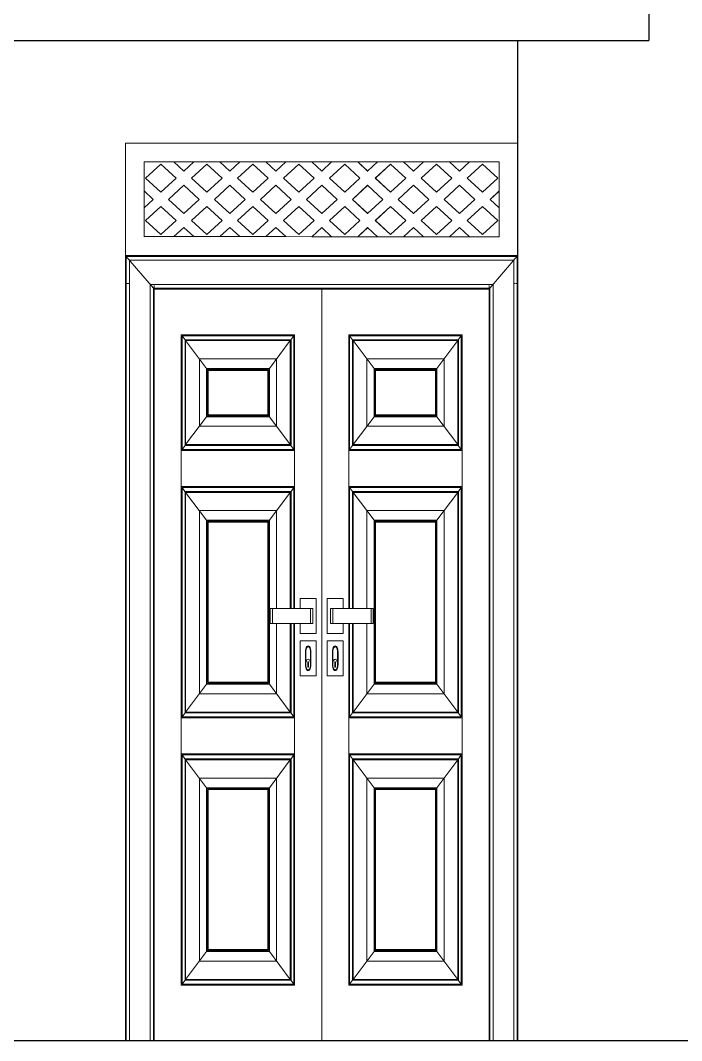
# Model space of a CAD drawing. Header units: inches. Extents: x -5096374 to -5070857, y -3259973 to -3243900.
# Drawn here: x -5074351.1 to -5074280.4, y -3259402.1 to -3259293 of the extents above; entities that cross this region are included whole.
import ezdxf

# ---------------------------------------------------------------- set-up
doc = ezdxf.new("R2010")
doc.units = ezdxf.units.IN
doc.header["$LTSCALE"] = 2
doc.header["$MEASUREMENT"] = 0
doc.layers.get('0').update_dxf_attribs({"linetype": 'CONTINUOUS'})
doc.layers.add('F-FURNITURE', color=30, linetype='CONTINUOUS', lineweight=13)
doc.layers.add('HACTH', color=253, linetype='CONTINUOUS', lineweight=5)

msp = doc.modelspace()

# ---------------------------------------------------------------- linework, layer by layer
at = {"ltscale": 0.5}
for p, q in [((-5074283.86, -3259290.1), (-5074283.86, -3259295.1)), ((-5074426.86, -3259295.1), (-5074283.86, -3259295.1)), ((-5074297.86, -3259402.1), (-5074297.86, -3259295.1)), ((-5074426.86, -3259402.1), (-5074135.74, -3259402.1))]:
    msp.add_line(p, q, dxfattribs=at)
at = {"layer": 'F-FURNITURE'}
for p, q in [((-5074339.86, -3259402.1), (-5074339.86, -3259306.1)), ((-5074339.86, -3259306.1), (-5074297.86, -3259306.1)), ((-5074337.86, -3259311.2), (-5074337.86, -3259308.1)), ((-5074337.86, -3259308.1), (-5074334.68, -3259308.1)), ((-5074337.71, -3259309.83), (-5074336.07, -3259308.32)), ((-5074337.7, -3259309.83), (-5074336.06, -3259308.33)), ((-5074336.07, -3259308.32), (-5074334.43, -3259309.83)), ((-5074333.61, -3259309.08), (-5074334.68, -3259308.1)), ((-5074334.68, -3259308.1), (-5074334.67, -3259308.1)), ((-5074333.61, -3259309.07), (-5074334.67, -3259308.1)), ((-5074332.54, -3259308.1), (-5074334.67, -3259308.1)), ((-5074332.54, -3259308.1), (-5074333.61, -3259309.08)), ((-5074332.79, -3259309.83), (-5074331.15, -3259308.32)), ((-5074332.78, -3259309.83), (-5074331.15, -3259308.33)), ((-5074332.54, -3259308.1), (-5074329.76, -3259308.1)), ((-5074331.15, -3259308.32), (-5074329.51, -3259309.83)), ((-5074328.69, -3259309.08), (-5074329.76, -3259308.1)), ((-5074329.76, -3259308.1), (-5074329.75, -3259308.1)), ((-5074328.69, -3259309.08), (-5074329.75, -3259308.1)), ((-5074327.63, -3259308.1), (-5074329.75, -3259308.1)), ((-5074327.63, -3259308.1), (-5074328.69, -3259309.08)), ((-5074327.87, -3259309.83), (-5074326.24, -3259308.32)), ((-5074327.87, -3259309.83), (-5074326.23, -3259308.33)), ((-5074327.63, -3259308.1), (-5074324.84, -3259308.1)), ((-5074326.24, -3259308.32), (-5074324.6, -3259309.83)), ((-5074323.78, -3259309.08), (-5074324.84, -3259308.1)), ((-5074323.78, -3259309.08), (-5074324.84, -3259308.1)), ((-5074324.84, -3259308.1), (-5074324.84, -3259308.1)), ((-5074322.71, -3259308.1), (-5074324.84, -3259308.1)), ((-5074322.71, -3259308.1), (-5074323.78, -3259309.08)), ((-5074322.96, -3259309.83), (-5074321.32, -3259308.32)), ((-5074322.95, -3259309.83), (-5074321.32, -3259308.33)), ((-5074322.71, -3259308.1), (-5074319.93, -3259308.1)), ((-5074321.32, -3259308.32), (-5074319.68, -3259309.83)), ((-5074318.86, -3259309.08), (-5074319.93, -3259308.1)), ((-5074319.93, -3259308.1), (-5074319.92, -3259308.1)), ((-5074318.86, -3259309.08), (-5074319.92, -3259308.1)), ((-5074317.8, -3259308.1), (-5074319.92, -3259308.1)), ((-5074317.8, -3259308.1), (-5074318.86, -3259309.08)), ((-5074318.04, -3259309.83), (-5074316.4, -3259308.32)), ((-5074318.04, -3259309.83), (-5074316.4, -3259308.33)), ((-5074317.8, -3259308.1), (-5074315.01, -3259308.1)), ((-5074316.4, -3259308.32), (-5074314.77, -3259309.83)), ((-5074313.95, -3259309.08), (-5074315.01, -3259308.1)), ((-5074315.01, -3259308.1), (-5074315.01, -3259308.1)), ((-5074313.94, -3259309.08), (-5074315.01, -3259308.1)), ((-5074312.88, -3259308.1), (-5074315.01, -3259308.1)), ((-5074312.88, -3259308.1), (-5074313.95, -3259309.08)), ((-5074313.13, -3259309.83), (-5074311.49, -3259308.32)), ((-5074313.12, -3259309.83), (-5074311.49, -3259308.33)), ((-5074312.88, -3259308.1), (-5074310.1, -3259308.1)), ((-5074311.49, -3259308.32), (-5074309.85, -3259309.83)), ((-5074309.03, -3259309.08), (-5074310.1, -3259308.1)), ((-5074310.1, -3259308.1), (-5074310.09, -3259308.1)), ((-5074309.03, -3259309.08), (-5074310.09, -3259308.1)), ((-5074307.96, -3259308.1), (-5074310.09, -3259308.1)), ((-5074307.96, -3259308.1), (-5074309.03, -3259309.08)), ((-5074308.21, -3259309.83), (-5074306.57, -3259308.32)), ((-5074308.21, -3259309.83), (-5074306.57, -3259308.33)), ((-5074307.96, -3259308.1), (-5074305.18, -3259308.1)), ((-5074306.57, -3259308.32), (-5074304.93, -3259309.83)), ((-5074304.11, -3259309.08), (-5074305.18, -3259308.1)), ((-5074305.18, -3259308.1), (-5074305.17, -3259308.1)), ((-5074304.11, -3259309.08), (-5074305.17, -3259308.1)), ((-5074303.05, -3259308.1), (-5074305.17, -3259308.1)), ((-5074303.05, -3259308.1), (-5074304.11, -3259309.08)), ((-5074303.29, -3259309.83), (-5074301.66, -3259308.33)), ((-5074303.29, -3259309.83), (-5074301.65, -3259308.33)), ((-5074303.05, -3259308.1), (-5074303.04, -3259308.1)), ((-5074303.04, -3259308.1), (-5074299.86, -3259308.1)), ((-5074299.86, -3259308.1), (-5074303.04, -3259308.1)), ((-5074301.66, -3259308.33), (-5074300.02, -3259309.83)), ((-5074299.86, -3259308.1), (-5074299.86, -3259311.2)), ((-5074299.86, -3259308.1), (-5074299.86, -3259308.1)), ((-5074336.07, -3259311.34), (-5074337.71, -3259309.83)), ((-5074337.71, -3259309.83), (-5074337.7, -3259309.83)), ((-5074336.07, -3259311.34), (-5074337.7, -3259309.83)), ((-5074334.43, -3259309.83), (-5074336.07, -3259311.34)), ((-5074335.25, -3259312.1), (-5074333.61, -3259310.59)), ((-5074335.24, -3259312.1), (-5074333.61, -3259310.59)), ((-5074333.61, -3259310.59), (-5074331.97, -3259312.1)), ((-5074331.15, -3259311.34), (-5074332.79, -3259309.83)), ((-5074332.79, -3259309.83), (-5074332.78, -3259309.83)), ((-5074331.15, -3259311.34), (-5074332.78, -3259309.83)), ((-5074329.51, -3259309.83), (-5074331.15, -3259311.34)), ((-5074330.33, -3259312.1), (-5074328.69, -3259310.59)), ((-5074330.33, -3259312.1), (-5074328.69, -3259310.59)), ((-5074328.69, -3259310.59), (-5074327.06, -3259312.1)), ((-5074326.24, -3259311.34), (-5074327.87, -3259309.83)), ((-5074326.23, -3259311.34), (-5074327.87, -3259309.83)), ((-5074327.87, -3259309.83), (-5074327.87, -3259309.83)), ((-5074324.6, -3259309.83), (-5074326.24, -3259311.34)), ((-5074325.42, -3259312.1), (-5074323.78, -3259310.59)), ((-5074325.41, -3259312.1), (-5074323.78, -3259310.59)), ((-5074323.78, -3259310.59), (-5074322.14, -3259312.1)), ((-5074321.32, -3259311.34), (-5074322.96, -3259309.83)), ((-5074322.96, -3259309.83), (-5074322.95, -3259309.83)), ((-5074321.32, -3259311.34), (-5074322.95, -3259309.83)), ((-5074319.68, -3259309.83), (-5074321.32, -3259311.34)), ((-5074320.5, -3259312.1), (-5074318.86, -3259310.59)), ((-5074320.5, -3259312.1), (-5074318.86, -3259310.59)), ((-5074318.86, -3259310.59), (-5074317.22, -3259312.1)), ((-5074316.4, -3259311.34), (-5074318.04, -3259309.83)), ((-5074316.4, -3259311.34), (-5074318.04, -3259309.83)), ((-5074318.04, -3259309.83), (-5074318.04, -3259309.83)), ((-5074314.77, -3259309.83), (-5074316.4, -3259311.34)), ((-5074315.58, -3259312.1), (-5074313.95, -3259310.59)), ((-5074315.58, -3259312.1), (-5074313.94, -3259310.59)), ((-5074313.95, -3259310.59), (-5074312.31, -3259312.1)), ((-5074311.49, -3259311.34), (-5074313.13, -3259309.83)), ((-5074313.13, -3259309.83), (-5074313.12, -3259309.83)), ((-5074311.49, -3259311.34), (-5074313.12, -3259309.83)), ((-5074309.85, -3259309.83), (-5074311.49, -3259311.34)), ((-5074310.67, -3259312.1), (-5074309.03, -3259310.59)), ((-5074310.66, -3259312.1), (-5074309.03, -3259310.59)), ((-5074309.03, -3259310.59), (-5074307.39, -3259312.1)), ((-5074306.57, -3259311.34), (-5074308.21, -3259309.83)), ((-5074308.21, -3259309.83), (-5074308.21, -3259309.83)), ((-5074306.57, -3259311.34), (-5074308.21, -3259309.83)), ((-5074304.93, -3259309.83), (-5074306.57, -3259311.34)), ((-5074305.75, -3259312.1), (-5074304.11, -3259310.59)), ((-5074305.75, -3259312.1), (-5074304.11, -3259310.59)), ((-5074304.11, -3259310.59), (-5074302.48, -3259312.1)), ((-5074301.66, -3259311.34), (-5074303.29, -3259309.83)), ((-5074303.29, -3259309.83), (-5074303.29, -3259309.83)), ((-5074301.65, -3259311.34), (-5074303.29, -3259309.83)), ((-5074300.02, -3259309.83), (-5074301.66, -3259311.34)), ((-5074337.86, -3259316.09), (-5074337.86, -3259311.2)), ((-5074337.86, -3259311.2), (-5074336.89, -3259312.1)), ((-5074337.84, -3259311.22), (-5074337.84, -3259312.97)), ((-5074300.84, -3259312.1), (-5074299.86, -3259311.2)), ((-5074300.83, -3259312.1), (-5074299.86, -3259311.21)), ((-5074299.86, -3259311.21), (-5074299.86, -3259311.2)), ((-5074299.86, -3259312.99), (-5074299.86, -3259311.21)), ((-5074336.89, -3259312.1), (-5074337.86, -3259312.99)), ((-5074337.71, -3259314.36), (-5074336.07, -3259312.85)), ((-5074337.7, -3259314.36), (-5074336.07, -3259312.85)), ((-5074336.07, -3259312.85), (-5074334.43, -3259314.36)), ((-5074333.61, -3259313.6), (-5074335.25, -3259312.1)), ((-5074335.25, -3259312.1), (-5074335.24, -3259312.1)), ((-5074333.61, -3259313.6), (-5074335.24, -3259312.1)), ((-5074331.97, -3259312.1), (-5074333.61, -3259313.6)), ((-5074332.79, -3259314.36), (-5074331.15, -3259312.85)), ((-5074332.79, -3259314.36), (-5074331.15, -3259312.85)), ((-5074331.15, -3259312.85), (-5074329.51, -3259314.36)), ((-5074328.69, -3259313.6), (-5074330.33, -3259312.1)), ((-5074330.33, -3259312.1), (-5074330.33, -3259312.1)), ((-5074328.69, -3259313.6), (-5074330.33, -3259312.1)), ((-5074327.06, -3259312.1), (-5074328.69, -3259313.6)), ((-5074327.87, -3259314.36), (-5074326.24, -3259312.85)), ((-5074327.87, -3259314.36), (-5074326.23, -3259312.85)), ((-5074326.24, -3259312.85), (-5074324.6, -3259314.36)), ((-5074323.78, -3259313.6), (-5074325.42, -3259312.1)), ((-5074325.42, -3259312.1), (-5074325.41, -3259312.1)), ((-5074323.78, -3259313.6), (-5074325.41, -3259312.1)), ((-5074322.14, -3259312.1), (-5074323.78, -3259313.6)), ((-5074322.96, -3259314.36), (-5074321.32, -3259312.85)), ((-5074322.95, -3259314.36), (-5074321.32, -3259312.85)), ((-5074321.32, -3259312.85), (-5074319.68, -3259314.36)), ((-5074318.86, -3259313.61), (-5074320.5, -3259312.1)), ((-5074320.5, -3259312.1), (-5074320.5, -3259312.1)), ((-5074318.86, -3259313.6), (-5074320.5, -3259312.1)), ((-5074317.22, -3259312.1), (-5074318.86, -3259313.61)), ((-5074318.04, -3259314.36), (-5074316.4, -3259312.85)), ((-5074318.04, -3259314.36), (-5074316.4, -3259312.85)), ((-5074316.4, -3259312.85), (-5074314.77, -3259314.36)), ((-5074313.95, -3259313.61), (-5074315.58, -3259312.1)), ((-5074315.58, -3259312.1), (-5074315.58, -3259312.1)), ((-5074313.94, -3259313.6), (-5074315.58, -3259312.1)), ((-5074312.31, -3259312.1), (-5074313.95, -3259313.61)), ((-5074313.13, -3259314.36), (-5074311.49, -3259312.85)), ((-5074313.12, -3259314.36), (-5074311.49, -3259312.85)), ((-5074311.49, -3259312.85), (-5074309.85, -3259314.36)), ((-5074309.03, -3259313.61), (-5074310.67, -3259312.1)), ((-5074310.67, -3259312.1), (-5074310.66, -3259312.1)), ((-5074309.03, -3259313.6), (-5074310.66, -3259312.1)), ((-5074307.39, -3259312.1), (-5074309.03, -3259313.61)), ((-5074308.21, -3259314.36), (-5074306.57, -3259312.85)), ((-5074308.21, -3259314.36), (-5074306.57, -3259312.85)), ((-5074306.57, -3259312.85), (-5074304.93, -3259314.36)), ((-5074304.11, -3259313.61), (-5074305.75, -3259312.1)), ((-5074305.75, -3259312.1), (-5074305.75, -3259312.1)), ((-5074304.11, -3259313.6), (-5074305.75, -3259312.1)), ((-5074302.48, -3259312.1), (-5074304.11, -3259313.61)), ((-5074303.3, -3259314.36), (-5074301.66, -3259312.85)), ((-5074303.29, -3259314.36), (-5074301.65, -3259312.85)), ((-5074301.66, -3259312.85), (-5074300.02, -3259314.36)), ((-5074299.86, -3259312.99), (-5074300.84, -3259312.1)), ((-5074300.84, -3259312.1), (-5074300.83, -3259312.1)), ((-5074299.86, -3259312.99), (-5074300.83, -3259312.1)), ((-5074299.86, -3259312.99), (-5074299.86, -3259316.1)), ((-5074299.86, -3259312.99), (-5074299.86, -3259312.99)), ((-5074336.07, -3259315.87), (-5074337.71, -3259314.36)), ((-5074337.71, -3259314.36), (-5074337.7, -3259314.36)), ((-5074336.07, -3259315.86), (-5074337.7, -3259314.36)), ((-5074334.43, -3259314.36), (-5074336.07, -3259315.87)), ((-5074334.68, -3259316.09), (-5074333.61, -3259315.11)), ((-5074334.67, -3259316.09), (-5074333.61, -3259315.12)), ((-5074333.61, -3259315.11), (-5074332.54, -3259316.09)), ((-5074331.15, -3259315.87), (-5074332.79, -3259314.36)), ((-5074332.79, -3259314.36), (-5074332.79, -3259314.36)), ((-5074331.15, -3259315.86), (-5074332.79, -3259314.36)), ((-5074329.51, -3259314.36), (-5074331.15, -3259315.87)), ((-5074329.76, -3259316.09), (-5074328.69, -3259315.11)), ((-5074329.75, -3259316.09), (-5074328.69, -3259315.12)), ((-5074328.69, -3259315.11), (-5074327.63, -3259316.09)), ((-5074326.24, -3259315.87), (-5074327.87, -3259314.36)), ((-5074326.23, -3259315.87), (-5074327.87, -3259314.36)), ((-5074327.87, -3259314.36), (-5074327.87, -3259314.36)), ((-5074324.6, -3259314.36), (-5074326.24, -3259315.87)), ((-5074324.84, -3259316.09), (-5074323.78, -3259315.11)), ((-5074324.84, -3259316.09), (-5074323.78, -3259315.12)), ((-5074323.78, -3259315.11), (-5074322.71, -3259316.09)), ((-5074321.32, -3259315.87), (-5074322.96, -3259314.36)), ((-5074322.96, -3259314.36), (-5074322.95, -3259314.36)), ((-5074321.32, -3259315.87), (-5074322.95, -3259314.36)), ((-5074319.68, -3259314.36), (-5074321.32, -3259315.87)), ((-5074319.93, -3259316.1), (-5074318.86, -3259315.11)), ((-5074319.92, -3259316.1), (-5074318.86, -3259315.12)), ((-5074318.86, -3259315.11), (-5074317.8, -3259316.1)), ((-5074316.4, -3259315.87), (-5074318.04, -3259314.36)), ((-5074318.04, -3259314.36), (-5074318.04, -3259314.36)), ((-5074316.4, -3259315.87), (-5074318.04, -3259314.36)), ((-5074314.77, -3259314.36), (-5074316.4, -3259315.87)), ((-5074315.01, -3259316.1), (-5074313.95, -3259315.11)), ((-5074315.01, -3259316.1), (-5074313.94, -3259315.12)), ((-5074313.95, -3259315.11), (-5074312.88, -3259316.1)), ((-5074311.49, -3259315.87), (-5074313.13, -3259314.36)), ((-5074313.13, -3259314.36), (-5074313.12, -3259314.36)), ((-5074311.49, -3259315.87), (-5074313.12, -3259314.36)), ((-5074309.85, -3259314.36), (-5074311.49, -3259315.87)), ((-5074310.1, -3259316.1), (-5074309.03, -3259315.11)), ((-5074310.09, -3259316.1), (-5074309.03, -3259315.12)), ((-5074309.03, -3259315.11), (-5074307.97, -3259316.1)), ((-5074306.57, -3259315.87), (-5074308.21, -3259314.36)), ((-5074306.57, -3259315.87), (-5074308.21, -3259314.36)), ((-5074308.21, -3259314.36), (-5074308.21, -3259314.36)), ((-5074304.93, -3259314.36), (-5074306.57, -3259315.87)), ((-5074305.18, -3259316.1), (-5074304.11, -3259315.11)), ((-5074305.17, -3259316.1), (-5074304.11, -3259315.12)), ((-5074304.11, -3259315.11), (-5074303.05, -3259316.1)), ((-5074301.66, -3259315.87), (-5074303.3, -3259314.36)), ((-5074303.3, -3259314.36), (-5074303.29, -3259314.36)), ((-5074301.65, -3259315.87), (-5074303.29, -3259314.36)), ((-5074300.02, -3259314.36), (-5074301.66, -3259315.87)), ((-5074337.86, -3259316.09), (-5074337.86, -3259316.1)), ((-5074334.68, -3259316.09), (-5074337.86, -3259316.09)), ((-5074337.86, -3259316.1), (-5074337.84, -3259316.1)), ((-5074337.84, -3259316.09), (-5074337.84, -3259316.1)), ((-5074337.84, -3259316.1), (-5074334.68, -3259316.09)), ((-5074334.68, -3259316.09), (-5074334.67, -3259316.09)), ((-5074334.67, -3259316.09), (-5074332.54, -3259316.09)), ((-5074329.76, -3259316.09), (-5074332.54, -3259316.09)), ((-5074329.76, -3259316.09), (-5074329.75, -3259316.09)), ((-5074329.75, -3259316.09), (-5074327.63, -3259316.09)), ((-5074324.84, -3259316.09), (-5074327.63, -3259316.09)), ((-5074324.84, -3259316.09), (-5074324.84, -3259316.09)), ((-5074324.84, -3259316.09), (-5074322.71, -3259316.09)), ((-5074319.93, -3259316.1), (-5074322.71, -3259316.09)), ((-5074319.92, -3259316.1), (-5074319.93, -3259316.1)), ((-5074319.92, -3259316.1), (-5074317.8, -3259316.1)), ((-5074315.01, -3259316.1), (-5074317.8, -3259316.1)), ((-5074315.01, -3259316.1), (-5074315.01, -3259316.1)), ((-5074315.01, -3259316.1), (-5074312.88, -3259316.1)), ((-5074310.1, -3259316.1), (-5074312.88, -3259316.1)), ((-5074310.1, -3259316.1), (-5074310.09, -3259316.1)), ((-5074310.09, -3259316.1), (-5074307.97, -3259316.1)), ((-5074305.18, -3259316.1), (-5074307.97, -3259316.1)), ((-5074305.17, -3259316.1), (-5074305.18, -3259316.1)), ((-5074305.17, -3259316.1), (-5074303.05, -3259316.1)), ((-5074299.86, -3259316.1), (-5074303.05, -3259316.1)), ((-5074339.86, -3259318.1), (-5074297.86, -3259318.1)), ((-5074339.8, -3259402.1), (-5074339.8, -3259318.17)), ((-5074339.8, -3259318.17), (-5074297.93, -3259318.17)), ((-5074339.8, -3259318.17), (-5074336.86, -3259321.6)), ((-5074339.78, -3259318.2), (-5074297.95, -3259318.2)), ((-5074339.78, -3259321.1), (-5074339.78, -3259318.2)), ((-5074297.93, -3259318.17), (-5074300.86, -3259321.6)), ((-5074297.95, -3259318.2), (-5074297.95, -3259402.1)), ((-5074297.93, -3259318.17), (-5074297.93, -3259402.1)), ((-5074339.43, -3259402.1), (-5074339.43, -3259318.6)), ((-5074339.43, -3259318.6), (-5074298.29, -3259318.6)), ((-5074298.29, -3259318.6), (-5074298.29, -3259402.1)), ((-5074339.78, -3259321.1), (-5074339.72, -3259321.1)), ((-5074339.78, -3259402.1), (-5074339.78, -3259321.1)), ((-5074339.68, -3259321.1), (-5074339.63, -3259321.1)), ((-5074339.59, -3259321.1), (-5074339.48, -3259321.1)), ((-5074337.21, -3259402.1), (-5074337.21, -3259321.2)), ((-5074337.21, -3259321.2), (-5074300.52, -3259321.2)), ((-5074336.86, -3259402.1), (-5074336.86, -3259321.6)), ((-5074336.86, -3259321.6), (-5074300.86, -3259321.6)), ((-5074336.78, -3259321.2), (-5074336.78, -3259321.25)), ((-5074336.78, -3259321.3), (-5074336.78, -3259321.35)), ((-5074336.78, -3259321.4), (-5074336.78, -3259321.48)), ((-5074336.78, -3259321.51), (-5074336.78, -3259321.6)), ((-5074336.78, -3259402.1), (-5074336.78, -3259321.7)), ((-5074336.78, -3259321.7), (-5074300.95, -3259321.7)), ((-5074318.86, -3259402.1), (-5074318.86, -3259321.7)), ((-5074300.95, -3259321.2), (-5074300.95, -3259321.25)), ((-5074300.95, -3259321.3), (-5074300.95, -3259321.35)), ((-5074300.95, -3259321.4), (-5074300.95, -3259321.48)), ((-5074300.95, -3259321.51), (-5074300.95, -3259321.6)), ((-5074300.95, -3259321.7), (-5074300.95, -3259402.1)), ((-5074300.86, -3259321.6), (-5074300.86, -3259402.1)), ((-5074300.52, -3259321.2), (-5074300.52, -3259402.1)), ((-5074298.29, -3259321.1), (-5074298.19, -3259321.1)), ((-5074298.14, -3259321.1), (-5074298.09, -3259321.1)), ((-5074298.04, -3259321.1), (-5074297.97, -3259321.1)), ((-5074333.88, -3259367.57), (-5074333.88, -3259326.59)), ((-5074321.76, -3259326.59), (-5074333.88, -3259326.59)), ((-5074333.8, -3259338.86), (-5074333.8, -3259326.7)), ((-5074333.8, -3259326.7), (-5074321.84, -3259326.7)), ((-5074333.8, -3259326.7), (-5074333.47, -3259327.14)), ((-5074333.47, -3259338.42), (-5074333.47, -3259327.14)), ((-5074333.47, -3259327.14), (-5074322.17, -3259327.14)), ((-5074333.42, -3259338.34), (-5074333.42, -3259327.21)), ((-5074333.42, -3259327.21), (-5074322.22, -3259327.21)), ((-5074331.18, -3259330.2), (-5074333.42, -3259327.21)), ((-5074322.22, -3259327.21), (-5074324.46, -3259330.2)), ((-5074322.22, -3259327.21), (-5074322.22, -3259338.34)), ((-5074322.17, -3259327.14), (-5074321.84, -3259326.7)), ((-5074322.17, -3259327.14), (-5074322.17, -3259338.42)), ((-5074322.14, -3259327.11), (-5074322.14, -3259338.45)), ((-5074321.84, -3259326.7), (-5074321.84, -3259338.86)), ((-5074321.76, -3259326.59), (-5074321.76, -3259355.87)), ((-5074315.97, -3259355.87), (-5074315.97, -3259326.59)), ((-5074303.84, -3259326.59), (-5074315.97, -3259326.59)), ((-5074315.89, -3259338.86), (-5074315.89, -3259326.7)), ((-5074315.89, -3259326.7), (-5074303.92, -3259326.7)), ((-5074315.89, -3259326.7), (-5074315.56, -3259327.14)), ((-5074315.56, -3259338.42), (-5074315.56, -3259327.14)), ((-5074315.56, -3259327.14), (-5074304.25, -3259327.14)), ((-5074315.5, -3259338.34), (-5074315.5, -3259327.21)), ((-5074315.5, -3259327.21), (-5074304.31, -3259327.21)), ((-5074313.26, -3259330.2), (-5074315.5, -3259327.21)), ((-5074304.31, -3259327.21), (-5074306.55, -3259330.2)), ((-5074304.31, -3259327.21), (-5074304.31, -3259338.34)), ((-5074304.25, -3259327.14), (-5074303.92, -3259326.7)), ((-5074304.25, -3259327.14), (-5074304.25, -3259338.42)), ((-5074304.23, -3259327.11), (-5074304.23, -3259338.45)), ((-5074303.92, -3259326.7), (-5074303.92, -3259338.86)), ((-5074303.84, -3259326.59), (-5074303.84, -3259367.57)), ((-5074323.69, -3259329.17), (-5074331.95, -3259329.17)), ((-5074331.95, -3259329.17), (-5074331.95, -3259336.38)), ((-5074323.69, -3259336.38), (-5074323.69, -3259329.17)), ((-5074305.77, -3259329.17), (-5074314.04, -3259329.17)), ((-5074314.04, -3259329.17), (-5074314.04, -3259336.38)), ((-5074305.77, -3259336.38), (-5074305.77, -3259329.17)), ((-5074324.46, -3259330.2), (-5074331.18, -3259330.2)), ((-5074331.18, -3259330.2), (-5074331.18, -3259335.35)), ((-5074331.1, -3259330.3), (-5074331.1, -3259335.25)), ((-5074324.54, -3259330.3), (-5074331.1, -3259330.3)), ((-5074331.02, -3259330.41), (-5074331.02, -3259335.15)), ((-5074324.61, -3259330.41), (-5074331.02, -3259330.41)), ((-5074324.61, -3259335.15), (-5074324.61, -3259330.41)), ((-5074324.54, -3259335.25), (-5074324.54, -3259330.3)), ((-5074324.46, -3259335.35), (-5074324.46, -3259330.2)), ((-5074306.55, -3259330.2), (-5074313.26, -3259330.2)), ((-5074313.26, -3259330.2), (-5074313.26, -3259335.35)), ((-5074313.19, -3259330.3), (-5074313.19, -3259335.25)), ((-5074306.62, -3259330.3), (-5074313.19, -3259330.3)), ((-5074313.11, -3259330.41), (-5074313.11, -3259335.15)), ((-5074306.7, -3259330.41), (-5074313.11, -3259330.41)), ((-5074306.7, -3259335.15), (-5074306.7, -3259330.41)), ((-5074306.62, -3259335.25), (-5074306.62, -3259330.3)), ((-5074306.55, -3259335.35), (-5074306.55, -3259330.2)), ((-5074333.42, -3259338.34), (-5074331.18, -3259335.35)), ((-5074331.18, -3259335.35), (-5074324.46, -3259335.35)), ((-5074331.1, -3259335.25), (-5074324.54, -3259335.25)), ((-5074331.02, -3259335.15), (-5074324.61, -3259335.15)), ((-5074324.46, -3259335.35), (-5074322.22, -3259338.34)), ((-5074315.5, -3259338.34), (-5074313.26, -3259335.35)), ((-5074313.26, -3259335.35), (-5074306.55, -3259335.35)), ((-5074313.19, -3259335.25), (-5074306.62, -3259335.25)), ((-5074313.11, -3259335.15), (-5074306.7, -3259335.15)), ((-5074306.55, -3259335.35), (-5074304.31, -3259338.34)), ((-5074331.95, -3259336.38), (-5074323.69, -3259336.38)), ((-5074314.04, -3259336.38), (-5074305.77, -3259336.38)), ((-5074321.76, -3259338.96), (-5074333.88, -3259338.96)), ((-5074333.8, -3259338.86), (-5074333.47, -3259338.42)), ((-5074321.84, -3259338.86), (-5074333.8, -3259338.86)), ((-5074322.14, -3259338.45), (-5074333.49, -3259338.45)), ((-5074322.17, -3259338.42), (-5074333.47, -3259338.42)), ((-5074322.22, -3259338.34), (-5074333.42, -3259338.34)), ((-5074321.84, -3259338.86), (-5074322.17, -3259338.42)), ((-5074303.84, -3259338.96), (-5074315.97, -3259338.96)), ((-5074315.89, -3259338.86), (-5074315.56, -3259338.42)), ((-5074303.92, -3259338.86), (-5074315.89, -3259338.86)), ((-5074304.23, -3259338.45), (-5074315.58, -3259338.45)), ((-5074304.25, -3259338.42), (-5074315.56, -3259338.42)), ((-5074304.31, -3259338.34), (-5074315.5, -3259338.34)), ((-5074303.92, -3259338.86), (-5074304.25, -3259338.42)), ((-5074321.76, -3259342.83), (-5074333.88, -3259342.83)), ((-5074333.8, -3259367.46), (-5074333.8, -3259342.93)), ((-5074333.8, -3259342.93), (-5074321.84, -3259342.93)), ((-5074333.8, -3259342.93), (-5074333.49, -3259343.34)), ((-5074333.49, -3259343.34), (-5074322.14, -3259343.34)), ((-5074333.49, -3259343.34), (-5074333.48, -3259343.37)), ((-5074333.48, -3259367.03), (-5074333.48, -3259343.37)), ((-5074333.48, -3259343.37), (-5074322.16, -3259343.37)), ((-5074331.18, -3259346.43), (-5074333.42, -3259343.45)), ((-5074333.42, -3259366.95), (-5074333.42, -3259343.45)), ((-5074333.42, -3259343.45), (-5074322.22, -3259343.45)), ((-5074322.22, -3259343.45), (-5074324.46, -3259346.43)), ((-5074322.22, -3259343.45), (-5074322.22, -3259355.87)), ((-5074322.14, -3259343.34), (-5074322.16, -3259343.37)), ((-5074322.16, -3259343.37), (-5074322.16, -3259355.87)), ((-5074321.84, -3259342.93), (-5074322.14, -3259343.34)), ((-5074322.14, -3259343.34), (-5074322.14, -3259355.87)), ((-5074321.84, -3259342.93), (-5074321.84, -3259355.87)), ((-5074303.84, -3259342.83), (-5074315.97, -3259342.83)), ((-5074315.89, -3259355.87), (-5074315.89, -3259342.93)), ((-5074315.89, -3259342.93), (-5074303.92, -3259342.93)), ((-5074315.89, -3259342.93), (-5074315.58, -3259343.34)), ((-5074315.58, -3259343.34), (-5074304.23, -3259343.34)), ((-5074315.58, -3259343.34), (-5074315.56, -3259343.37)), ((-5074315.56, -3259355.87), (-5074315.56, -3259343.37)), ((-5074315.56, -3259343.37), (-5074304.25, -3259343.37)), ((-5074313.26, -3259346.43), (-5074315.5, -3259343.45)), ((-5074315.5, -3259355.87), (-5074315.5, -3259343.45)), ((-5074315.5, -3259343.45), (-5074304.31, -3259343.45)), ((-5074304.31, -3259343.45), (-5074306.55, -3259346.43)), ((-5074304.31, -3259343.45), (-5074304.31, -3259366.95)), ((-5074304.23, -3259343.34), (-5074304.25, -3259343.37)), ((-5074304.25, -3259343.37), (-5074304.25, -3259367.03)), ((-5074303.92, -3259342.93), (-5074304.23, -3259343.34)), ((-5074304.23, -3259343.34), (-5074304.23, -3259367.05)), ((-5074303.92, -3259342.93), (-5074303.92, -3259367.46)), ((-5074331.95, -3259345.4), (-5074323.69, -3259345.4)), ((-5074331.95, -3259345.4), (-5074331.95, -3259364.99)), ((-5074323.69, -3259345.4), (-5074323.69, -3259355.87)), ((-5074314.04, -3259345.4), (-5074305.77, -3259345.4)), ((-5074314.04, -3259345.4), (-5074314.04, -3259355.87)), ((-5074305.77, -3259345.4), (-5074305.77, -3259364.99)), ((-5074331.18, -3259346.43), (-5074324.46, -3259346.43)), ((-5074331.18, -3259363.96), (-5074331.18, -3259346.43)), ((-5074324.54, -3259346.54), (-5074331.1, -3259346.54)), ((-5074331.1, -3259346.54), (-5074331.1, -3259363.85)), ((-5074324.61, -3259346.64), (-5074331.02, -3259346.64)), ((-5074331.02, -3259346.64), (-5074331.02, -3259363.75)), ((-5074324.61, -3259363.75), (-5074324.61, -3259346.64)), ((-5074324.54, -3259363.85), (-5074324.54, -3259346.54)), ((-5074324.46, -3259346.43), (-5074324.46, -3259363.96)), ((-5074313.26, -3259346.43), (-5074306.55, -3259346.43)), ((-5074313.26, -3259363.96), (-5074313.26, -3259346.43)), ((-5074306.62, -3259346.54), (-5074313.19, -3259346.54)), ((-5074313.19, -3259346.54), (-5074313.19, -3259363.85)), ((-5074306.7, -3259346.64), (-5074313.11, -3259346.64)), ((-5074313.11, -3259346.64), (-5074313.11, -3259363.75)), ((-5074306.7, -3259363.75), (-5074306.7, -3259346.64)), ((-5074306.62, -3259363.85), (-5074306.62, -3259346.54)), ((-5074306.55, -3259346.43), (-5074306.55, -3259363.96)), ((-5074321.16, -3259354.81), (-5074321.16, -3259355.87)), ((-5074319.46, -3259354.81), (-5074321.16, -3259354.81)), ((-5074319.46, -3259354.81), (-5074319.46, -3259358.53)), ((-5074316.56, -3259354.81), (-5074318.27, -3259354.81)), ((-5074318.27, -3259354.81), (-5074318.27, -3259358.53)), ((-5074316.56, -3259354.81), (-5074316.56, -3259355.87)), ((-5074324.38, -3259355.87), (-5074324.38, -3259357.47)), ((-5074324.38, -3259355.87), (-5074319.82, -3259355.87)), ((-5074324.14, -3259355.87), (-5074324.14, -3259357.47)), ((-5074320.07, -3259355.87), (-5074320.07, -3259357.47)), ((-5074319.82, -3259355.87), (-5074319.82, -3259357.47)), ((-5074317.9, -3259355.87), (-5074317.9, -3259357.47)), ((-5074313.34, -3259355.87), (-5074317.9, -3259355.87)), ((-5074317.66, -3259355.87), (-5074317.66, -3259357.47)), ((-5074313.58, -3259355.87), (-5074313.58, -3259357.47)), ((-5074313.34, -3259355.87), (-5074313.34, -3259357.47)), ((-5074324.38, -3259357.47), (-5074319.82, -3259357.47)), ((-5074323.69, -3259357.47), (-5074323.69, -3259364.99)), ((-5074322.22, -3259357.47), (-5074322.22, -3259366.95)), ((-5074322.16, -3259357.47), (-5074322.16, -3259367.03)), ((-5074322.14, -3259357.47), (-5074322.14, -3259367.05)), ((-5074321.84, -3259357.47), (-5074321.84, -3259367.46)), ((-5074321.76, -3259357.47), (-5074321.76, -3259367.57)), ((-5074321.16, -3259357.47), (-5074321.16, -3259358.53)), ((-5074313.34, -3259357.47), (-5074317.9, -3259357.47)), ((-5074316.56, -3259357.47), (-5074316.56, -3259358.53)), ((-5074315.97, -3259367.57), (-5074315.97, -3259357.47)), ((-5074315.89, -3259367.46), (-5074315.89, -3259357.47)), ((-5074315.56, -3259367.03), (-5074315.56, -3259357.47)), ((-5074315.5, -3259366.95), (-5074315.5, -3259357.47)), ((-5074314.04, -3259364.99), (-5074314.04, -3259357.47)), ((-5074321.16, -3259358.53), (-5074319.46, -3259358.53)), ((-5074318.27, -3259358.53), (-5074316.56, -3259358.53)), ((-5074321.16, -3259359.33), (-5074319.46, -3259359.33)), ((-5074321.16, -3259363.06), (-5074321.16, -3259359.33)), ((-5074320.46, -3259359.95), (-5074320.53, -3259360.06)), ((-5074320.39, -3259359.89), (-5074320.46, -3259359.95)), ((-5074320.44, -3259360.04), (-5074320.38, -3259359.98)), ((-5074320.31, -3259359.86), (-5074320.39, -3259359.89)), ((-5074320.38, -3259359.98), (-5074320.31, -3259359.96)), ((-5074320.23, -3259359.89), (-5074320.31, -3259359.86)), ((-5074320.31, -3259359.96), (-5074320.24, -3259359.98)), ((-5074320.24, -3259359.98), (-5074320.18, -3259360.04)), ((-5074320.16, -3259359.95), (-5074320.23, -3259359.89)), ((-5074320.09, -3259360.06), (-5074320.16, -3259359.95)), ((-5074319.46, -3259359.33), (-5074319.46, -3259363.06)), ((-5074318.27, -3259359.33), (-5074318.27, -3259363.06)), ((-5074316.56, -3259359.33), (-5074318.27, -3259359.33)), ((-5074317.63, -3259360.06), (-5074317.57, -3259359.95)), ((-5074317.57, -3259359.95), (-5074317.49, -3259359.89)), ((-5074317.48, -3259359.98), (-5074317.54, -3259360.04)), ((-5074317.49, -3259359.89), (-5074317.41, -3259359.86)), ((-5074317.41, -3259359.96), (-5074317.48, -3259359.98)), ((-5074317.41, -3259359.86), (-5074317.34, -3259359.89)), ((-5074317.35, -3259359.98), (-5074317.41, -3259359.96)), ((-5074317.29, -3259360.04), (-5074317.35, -3259359.98)), ((-5074317.34, -3259359.89), (-5074317.26, -3259359.95)), ((-5074317.26, -3259359.95), (-5074317.2, -3259360.06)), ((-5074316.56, -3259363.06), (-5074316.56, -3259359.33)), ((-5074320.6, -3259360.36), (-5074320.61, -3259360.53)), ((-5074320.61, -3259361.86), (-5074320.61, -3259360.53)), ((-5074320.57, -3259360.2), (-5074320.6, -3259360.36)), ((-5074320.53, -3259360.06), (-5074320.57, -3259360.2)), ((-5074320.57, -3259360.54), (-5074320.56, -3259360.38)), ((-5074320.57, -3259361.85), (-5074320.57, -3259360.54)), ((-5074320.56, -3259360.38), (-5074320.53, -3259360.25)), ((-5074320.53, -3259360.25), (-5074320.49, -3259360.13)), ((-5074320.49, -3259360.13), (-5074320.44, -3259360.04)), ((-5074320.18, -3259360.04), (-5074320.13, -3259360.13)), ((-5074320.13, -3259360.13), (-5074320.09, -3259360.25)), ((-5074320.05, -3259360.2), (-5074320.09, -3259360.06)), ((-5074320.09, -3259360.25), (-5074320.06, -3259360.38)), ((-5074320.06, -3259360.38), (-5074320.05, -3259360.54)), ((-5074320.02, -3259360.36), (-5074320.05, -3259360.2)), ((-5074320.05, -3259360.54), (-5074320.05, -3259361.85)), ((-5074320.01, -3259360.53), (-5074320.02, -3259360.36)), ((-5074320.01, -3259361.86), (-5074320.01, -3259360.53)), ((-5074317.72, -3259360.53), (-5074317.71, -3259360.36)), ((-5074317.72, -3259361.86), (-5074317.72, -3259360.53)), ((-5074317.71, -3259360.36), (-5074317.68, -3259360.2)), ((-5074317.68, -3259360.2), (-5074317.63, -3259360.06)), ((-5074317.66, -3259360.38), (-5074317.67, -3259360.54)), ((-5074317.67, -3259360.54), (-5074317.67, -3259361.85)), ((-5074317.64, -3259360.25), (-5074317.66, -3259360.38)), ((-5074317.6, -3259360.13), (-5074317.64, -3259360.25)), ((-5074317.54, -3259360.04), (-5074317.6, -3259360.13)), ((-5074317.23, -3259360.13), (-5074317.29, -3259360.04)), ((-5074317.19, -3259360.25), (-5074317.23, -3259360.13)), ((-5074317.2, -3259360.06), (-5074317.15, -3259360.2)), ((-5074317.17, -3259360.38), (-5074317.19, -3259360.25)), ((-5074317.16, -3259360.54), (-5074317.17, -3259360.38)), ((-5074317.16, -3259361.85), (-5074317.16, -3259360.54)), ((-5074317.15, -3259360.2), (-5074317.12, -3259360.36)), ((-5074317.12, -3259360.36), (-5074317.11, -3259360.53)), ((-5074317.11, -3259361.86), (-5074317.11, -3259360.53)), ((-5074320.61, -3259361.86), (-5074320.6, -3259362.03)), ((-5074320.6, -3259362.03), (-5074320.57, -3259362.19)), ((-5074320.56, -3259361.72), (-5074320.57, -3259361.85)), ((-5074320.57, -3259361.85), (-5074320.57, -3259361.86)), ((-5074320.57, -3259361.86), (-5074320.57, -3259361.87)), ((-5074320.57, -3259361.87), (-5074320.56, -3259362.01)), ((-5074320.57, -3259362.19), (-5074320.53, -3259362.33)), ((-5074320.54, -3259361.58), (-5074320.56, -3259361.72)), ((-5074320.56, -3259362.01), (-5074320.56, -3259362.01)), ((-5074320.56, -3259362.01), (-5074320.53, -3259362.14)), ((-5074320.5, -3259361.46), (-5074320.54, -3259361.58)), ((-5074320.53, -3259362.14), (-5074320.53, -3259362.15)), ((-5074320.53, -3259362.15), (-5074320.49, -3259362.26)), ((-5074320.44, -3259361.37), (-5074320.5, -3259361.46)), ((-5074320.38, -3259361.31), (-5074320.44, -3259361.37)), ((-5074320.31, -3259361.29), (-5074320.38, -3259361.31)), ((-5074320.34, -3259361.59), (-5074320.28, -3259361.59)), ((-5074320.34, -3259362.13), (-5074320.34, -3259361.59)), ((-5074320.28, -3259362.13), (-5074320.34, -3259362.13)), ((-5074320.25, -3259361.31), (-5074320.31, -3259361.29)), ((-5074320.28, -3259361.59), (-5074320.28, -3259362.13)), ((-5074320.18, -3259361.37), (-5074320.25, -3259361.31)), ((-5074320.13, -3259361.45), (-5074320.18, -3259361.37)), ((-5074320.09, -3259361.57), (-5074320.13, -3259361.45)), ((-5074320.13, -3259362.25), (-5074320.09, -3259362.14)), ((-5074320.06, -3259361.71), (-5074320.09, -3259361.57)), ((-5074320.09, -3259362.14), (-5074320.08, -3259362.14)), ((-5074320.09, -3259362.33), (-5074320.05, -3259362.19)), ((-5074320.08, -3259362.14), (-5074320.06, -3259362.01)), ((-5074320.05, -3259361.85), (-5074320.06, -3259361.71)), ((-5074320.06, -3259362), (-5074320.05, -3259361.85)), ((-5074320.06, -3259362.01), (-5074320.06, -3259362)), ((-5074320.05, -3259362.19), (-5074320.02, -3259362.03)), ((-5074320.02, -3259362.03), (-5074320.01, -3259361.86)), ((-5074317.71, -3259362.03), (-5074317.72, -3259361.86)), ((-5074317.68, -3259362.19), (-5074317.71, -3259362.03)), ((-5074317.63, -3259362.33), (-5074317.68, -3259362.19)), ((-5074317.67, -3259361.85), (-5074317.66, -3259361.71)), ((-5074317.66, -3259362), (-5074317.67, -3259361.85)), ((-5074317.66, -3259361.71), (-5074317.64, -3259361.57)), ((-5074317.66, -3259362.01), (-5074317.66, -3259362)), ((-5074317.64, -3259362.14), (-5074317.66, -3259362.01)), ((-5074317.64, -3259361.57), (-5074317.6, -3259361.45)), ((-5074317.64, -3259362.14), (-5074317.64, -3259362.14)), ((-5074317.6, -3259362.25), (-5074317.64, -3259362.14)), ((-5074317.6, -3259361.45), (-5074317.54, -3259361.37)), ((-5074317.54, -3259361.37), (-5074317.48, -3259361.31)), ((-5074317.48, -3259361.31), (-5074317.41, -3259361.29)), ((-5074317.44, -3259361.59), (-5074317.44, -3259362.13)), ((-5074317.38, -3259361.59), (-5074317.44, -3259361.59)), ((-5074317.44, -3259362.13), (-5074317.38, -3259362.13)), ((-5074317.41, -3259361.29), (-5074317.34, -3259361.31)), ((-5074317.38, -3259362.13), (-5074317.38, -3259361.59)), ((-5074317.34, -3259361.31), (-5074317.28, -3259361.37)), ((-5074317.28, -3259361.37), (-5074317.23, -3259361.46)), ((-5074317.23, -3259361.46), (-5074317.19, -3259361.58)), ((-5074317.19, -3259362.15), (-5074317.23, -3259362.26)), ((-5074317.15, -3259362.19), (-5074317.2, -3259362.33)), ((-5074317.19, -3259361.58), (-5074317.16, -3259361.72)), ((-5074317.17, -3259362.01), (-5074317.19, -3259362.14)), ((-5074317.19, -3259362.14), (-5074317.19, -3259362.15)), ((-5074317.16, -3259361.87), (-5074317.17, -3259362.01)), ((-5074317.17, -3259362.01), (-5074317.17, -3259362.01)), ((-5074317.16, -3259361.72), (-5074317.16, -3259361.85)), ((-5074317.16, -3259361.85), (-5074317.16, -3259361.86)), ((-5074317.16, -3259361.86), (-5074317.16, -3259361.87)), ((-5074317.12, -3259362.03), (-5074317.15, -3259362.19)), ((-5074317.11, -3259361.86), (-5074317.12, -3259362.03)), ((-5074319.46, -3259363.06), (-5074321.16, -3259363.06)), ((-5074320.53, -3259362.33), (-5074320.46, -3259362.44)), ((-5074320.49, -3259362.26), (-5074320.49, -3259362.26)), ((-5074320.49, -3259362.26), (-5074320.44, -3259362.35)), ((-5074320.46, -3259362.44), (-5074320.39, -3259362.5)), ((-5074320.44, -3259362.35), (-5074320.44, -3259362.35)), ((-5074320.44, -3259362.35), (-5074320.38, -3259362.4)), ((-5074320.39, -3259362.5), (-5074320.31, -3259362.52)), ((-5074320.38, -3259362.4), (-5074320.37, -3259362.41)), ((-5074320.37, -3259362.41), (-5074320.31, -3259362.42)), ((-5074320.31, -3259362.42), (-5074320.24, -3259362.4)), ((-5074320.31, -3259362.42), (-5074320.31, -3259362.42)), ((-5074320.31, -3259362.52), (-5074320.23, -3259362.5)), ((-5074320.24, -3259362.4), (-5074320.18, -3259362.35)), ((-5074320.24, -3259362.4), (-5074320.24, -3259362.4)), ((-5074320.23, -3259362.5), (-5074320.16, -3259362.44)), ((-5074320.18, -3259362.35), (-5074320.13, -3259362.26)), ((-5074320.18, -3259362.35), (-5074320.18, -3259362.35)), ((-5074320.16, -3259362.44), (-5074320.09, -3259362.33)), ((-5074320.13, -3259362.26), (-5074320.13, -3259362.25)), ((-5074318.27, -3259363.06), (-5074316.56, -3259363.06)), ((-5074317.57, -3259362.44), (-5074317.63, -3259362.33)), ((-5074317.6, -3259362.26), (-5074317.6, -3259362.25)), ((-5074317.55, -3259362.35), (-5074317.6, -3259362.26)), ((-5074317.49, -3259362.5), (-5074317.57, -3259362.44)), ((-5074317.54, -3259362.35), (-5074317.55, -3259362.35)), ((-5074317.48, -3259362.4), (-5074317.54, -3259362.35)), ((-5074317.41, -3259362.52), (-5074317.49, -3259362.5)), ((-5074317.42, -3259362.42), (-5074317.48, -3259362.4)), ((-5074317.48, -3259362.4), (-5074317.48, -3259362.4)), ((-5074317.41, -3259362.42), (-5074317.42, -3259362.42)), ((-5074317.35, -3259362.41), (-5074317.41, -3259362.42)), ((-5074317.34, -3259362.5), (-5074317.41, -3259362.52)), ((-5074317.29, -3259362.35), (-5074317.35, -3259362.4)), ((-5074317.35, -3259362.4), (-5074317.35, -3259362.41)), ((-5074317.26, -3259362.44), (-5074317.34, -3259362.5)), ((-5074317.23, -3259362.26), (-5074317.29, -3259362.35)), ((-5074317.29, -3259362.35), (-5074317.29, -3259362.35)), ((-5074317.2, -3259362.33), (-5074317.26, -3259362.44)), ((-5074317.23, -3259362.26), (-5074317.23, -3259362.26)), ((-5074333.42, -3259366.95), (-5074331.18, -3259363.96)), ((-5074324.46, -3259363.96), (-5074331.18, -3259363.96)), ((-5074331.1, -3259363.85), (-5074324.54, -3259363.85)), ((-5074331.02, -3259363.75), (-5074324.61, -3259363.75)), ((-5074324.46, -3259363.96), (-5074322.22, -3259366.95)), ((-5074315.5, -3259366.95), (-5074313.26, -3259363.96)), ((-5074306.55, -3259363.96), (-5074313.26, -3259363.96)), ((-5074313.19, -3259363.85), (-5074306.62, -3259363.85)), ((-5074313.11, -3259363.75), (-5074306.7, -3259363.75)), ((-5074306.55, -3259363.96), (-5074304.31, -3259366.95)), ((-5074323.69, -3259364.99), (-5074331.95, -3259364.99)), ((-5074305.77, -3259364.99), (-5074314.04, -3259364.99)), ((-5074333.88, -3259371.43), (-5074333.88, -3259367.57)), ((-5074321.76, -3259367.57), (-5074333.88, -3259367.57)), ((-5074333.8, -3259367.46), (-5074333.48, -3259367.03)), ((-5074321.84, -3259367.46), (-5074333.8, -3259367.46)), ((-5074322.16, -3259367.03), (-5074333.48, -3259367.03)), ((-5074322.22, -3259366.95), (-5074333.42, -3259366.95)), ((-5074322.14, -3259367.05), (-5074322.16, -3259367.03)), ((-5074321.84, -3259367.46), (-5074322.14, -3259367.05)), ((-5074321.76, -3259367.57), (-5074321.76, -3259371.43)), ((-5074315.97, -3259371.43), (-5074315.97, -3259367.57)), ((-5074303.84, -3259367.57), (-5074315.97, -3259367.57)), ((-5074315.89, -3259367.46), (-5074315.56, -3259367.03)), ((-5074303.92, -3259367.46), (-5074315.89, -3259367.46)), ((-5074304.25, -3259367.03), (-5074315.56, -3259367.03)), ((-5074304.31, -3259366.95), (-5074315.5, -3259366.95)), ((-5074304.23, -3259367.05), (-5074304.25, -3259367.03)), ((-5074303.92, -3259367.46), (-5074304.23, -3259367.05)), ((-5074303.84, -3259367.57), (-5074303.84, -3259371.43)), ((-5074333.88, -3259371.43), (-5074333.88, -3259396.17)), ((-5074321.76, -3259371.43), (-5074333.88, -3259371.43)), ((-5074333.8, -3259396.07), (-5074333.8, -3259371.53)), ((-5074333.8, -3259371.53), (-5074321.84, -3259371.53)), ((-5074333.8, -3259371.53), (-5074333.49, -3259371.95)), ((-5074333.49, -3259371.95), (-5074322.14, -3259371.95)), ((-5074333.49, -3259371.95), (-5074333.48, -3259371.97)), ((-5074333.48, -3259395.63), (-5074333.48, -3259371.97)), ((-5074333.48, -3259371.97), (-5074322.16, -3259371.97)), ((-5074322.14, -3259371.95), (-5074322.16, -3259371.97)), ((-5074322.16, -3259371.97), (-5074322.16, -3259395.63)), ((-5074321.84, -3259371.53), (-5074322.14, -3259371.95)), ((-5074322.14, -3259371.95), (-5074322.14, -3259395.65)), ((-5074321.84, -3259371.53), (-5074321.84, -3259396.07)), ((-5074321.76, -3259396.17), (-5074321.76, -3259371.43)), ((-5074315.97, -3259371.43), (-5074315.97, -3259396.17)), ((-5074303.84, -3259371.43), (-5074315.97, -3259371.43)), ((-5074315.89, -3259396.07), (-5074315.89, -3259371.53)), ((-5074315.89, -3259371.53), (-5074303.92, -3259371.53)), ((-5074315.89, -3259371.53), (-5074315.58, -3259371.95)), ((-5074315.58, -3259371.95), (-5074304.23, -3259371.95)), ((-5074315.58, -3259371.95), (-5074315.56, -3259371.97)), ((-5074315.56, -3259395.63), (-5074315.56, -3259371.97)), ((-5074315.56, -3259371.97), (-5074304.25, -3259371.97)), ((-5074304.23, -3259371.95), (-5074304.25, -3259371.97)), ((-5074304.25, -3259371.97), (-5074304.25, -3259395.63)), ((-5074303.92, -3259371.53), (-5074304.23, -3259371.95)), ((-5074304.23, -3259371.95), (-5074304.23, -3259395.65)), ((-5074303.92, -3259371.53), (-5074303.92, -3259396.07)), ((-5074303.84, -3259396.17), (-5074303.84, -3259371.43)), ((-5074331.18, -3259375.04), (-5074333.42, -3259372.05)), ((-5074333.42, -3259395.55), (-5074333.42, -3259372.05)), ((-5074333.42, -3259372.05), (-5074322.22, -3259372.05)), ((-5074322.22, -3259372.05), (-5074324.46, -3259375.04)), ((-5074322.22, -3259372.05), (-5074322.22, -3259395.55)), ((-5074313.26, -3259375.04), (-5074315.5, -3259372.05)), ((-5074315.5, -3259395.55), (-5074315.5, -3259372.05)), ((-5074315.5, -3259372.05), (-5074304.31, -3259372.05)), ((-5074304.31, -3259372.05), (-5074306.55, -3259375.04)), ((-5074304.31, -3259372.05), (-5074304.31, -3259395.55)), ((-5074331.95, -3259374.01), (-5074323.69, -3259374.01)), ((-5074331.95, -3259374.01), (-5074331.95, -3259393.59)), ((-5074323.69, -3259374.01), (-5074323.69, -3259393.59)), ((-5074314.04, -3259374.01), (-5074305.77, -3259374.01)), ((-5074314.04, -3259374.01), (-5074314.04, -3259393.59)), ((-5074305.77, -3259374.01), (-5074305.77, -3259393.59)), ((-5074331.18, -3259375.04), (-5074324.46, -3259375.04)), ((-5074331.18, -3259392.56), (-5074331.18, -3259375.04)), ((-5074324.54, -3259375.14), (-5074331.1, -3259375.14)), ((-5074331.1, -3259375.14), (-5074331.1, -3259392.46)), ((-5074324.61, -3259375.24), (-5074331.02, -3259375.24)), ((-5074331.02, -3259375.24), (-5074331.02, -3259392.36)), ((-5074324.61, -3259392.36), (-5074324.61, -3259375.24)), ((-5074324.54, -3259392.46), (-5074324.54, -3259375.14)), ((-5074324.46, -3259375.04), (-5074324.46, -3259392.56)), ((-5074313.26, -3259375.04), (-5074306.55, -3259375.04)), ((-5074313.26, -3259392.56), (-5074313.26, -3259375.04)), ((-5074306.62, -3259375.14), (-5074313.19, -3259375.14)), ((-5074313.19, -3259375.14), (-5074313.19, -3259392.46)), ((-5074306.7, -3259375.24), (-5074313.11, -3259375.24)), ((-5074313.11, -3259375.24), (-5074313.11, -3259392.36)), ((-5074306.7, -3259392.36), (-5074306.7, -3259375.24)), ((-5074306.62, -3259392.46), (-5074306.62, -3259375.14)), ((-5074306.55, -3259375.04), (-5074306.55, -3259392.56)), ((-5074333.42, -3259395.55), (-5074331.18, -3259392.56)), ((-5074324.46, -3259392.56), (-5074331.18, -3259392.56)), ((-5074331.1, -3259392.46), (-5074324.54, -3259392.46)), ((-5074331.02, -3259392.36), (-5074324.61, -3259392.36)), ((-5074324.46, -3259392.56), (-5074322.22, -3259395.55)), ((-5074315.5, -3259395.55), (-5074313.26, -3259392.56)), ((-5074306.55, -3259392.56), (-5074313.26, -3259392.56)), ((-5074313.19, -3259392.46), (-5074306.62, -3259392.46)), ((-5074313.11, -3259392.36), (-5074306.7, -3259392.36)), ((-5074306.55, -3259392.56), (-5074304.31, -3259395.55)), ((-5074323.69, -3259393.59), (-5074331.95, -3259393.59)), ((-5074305.77, -3259393.59), (-5074314.04, -3259393.59)), ((-5074333.8, -3259396.07), (-5074333.48, -3259395.63)), ((-5074322.16, -3259395.63), (-5074333.48, -3259395.63)), ((-5074322.22, -3259395.55), (-5074333.42, -3259395.55)), ((-5074322.14, -3259395.65), (-5074322.16, -3259395.63)), ((-5074321.84, -3259396.07), (-5074322.14, -3259395.65)), ((-5074315.89, -3259396.07), (-5074315.56, -3259395.63)), ((-5074304.25, -3259395.63), (-5074315.56, -3259395.63)), ((-5074304.31, -3259395.55), (-5074315.5, -3259395.55)), ((-5074304.23, -3259395.65), (-5074304.25, -3259395.63)), ((-5074303.92, -3259396.07), (-5074304.23, -3259395.65)), ((-5074321.76, -3259396.17), (-5074333.88, -3259396.17)), ((-5074321.84, -3259396.07), (-5074333.8, -3259396.07)), ((-5074303.84, -3259396.17), (-5074315.97, -3259396.17)), ((-5074303.92, -3259396.07), (-5074315.89, -3259396.07))]:
    msp.add_line(p, q, dxfattribs=at)
at = {"layer": 'HACTH'}
msp.add_line((-5074297.86, -3259306.1), (-5074297.86, -3259306.1), dxfattribs=at)

doc.saveas('drawing.dxf')
